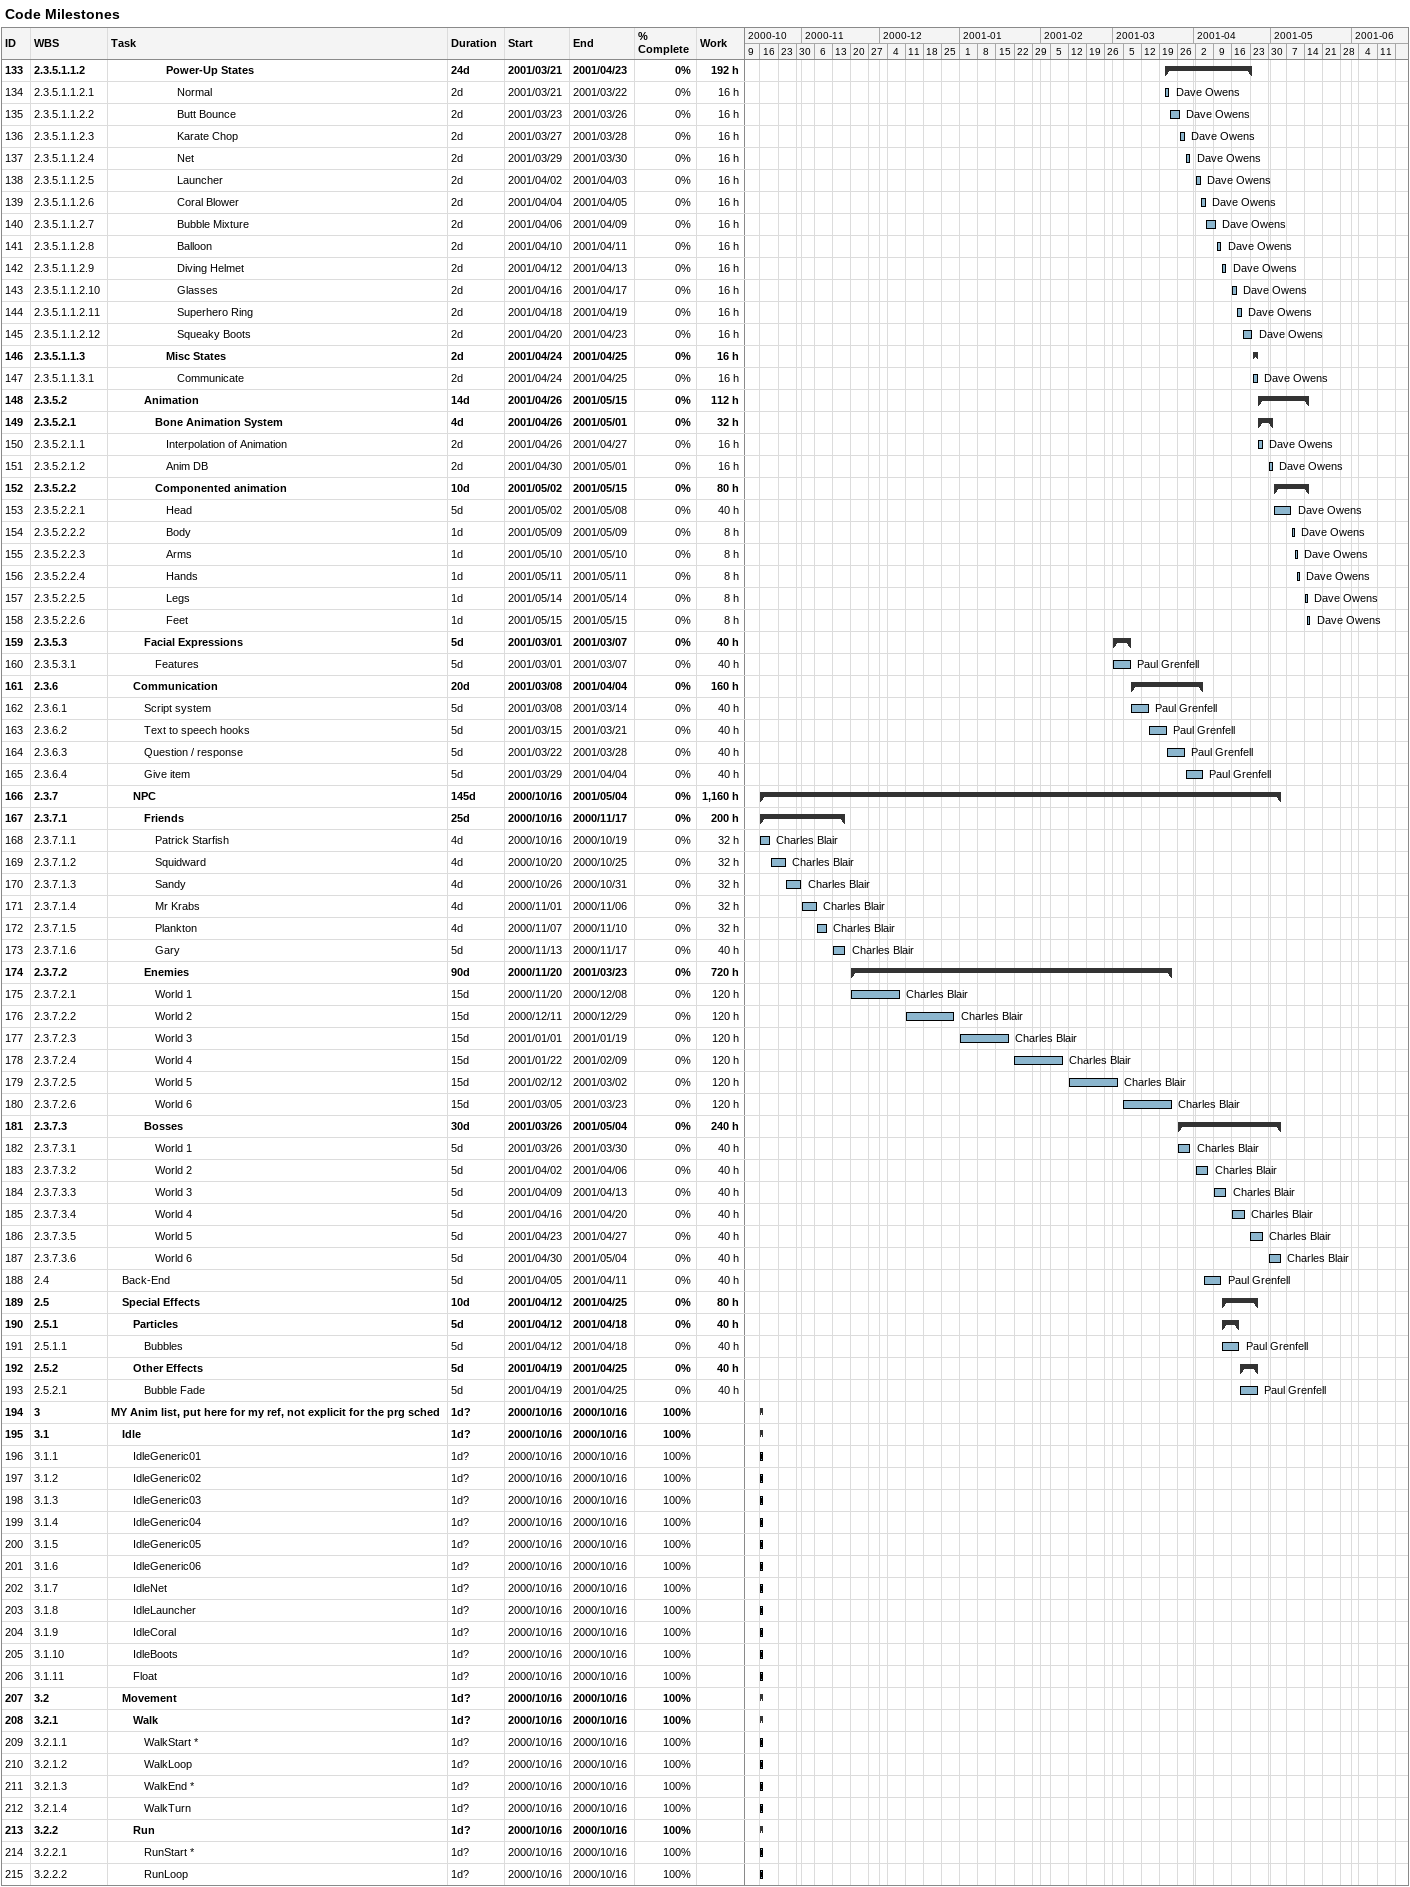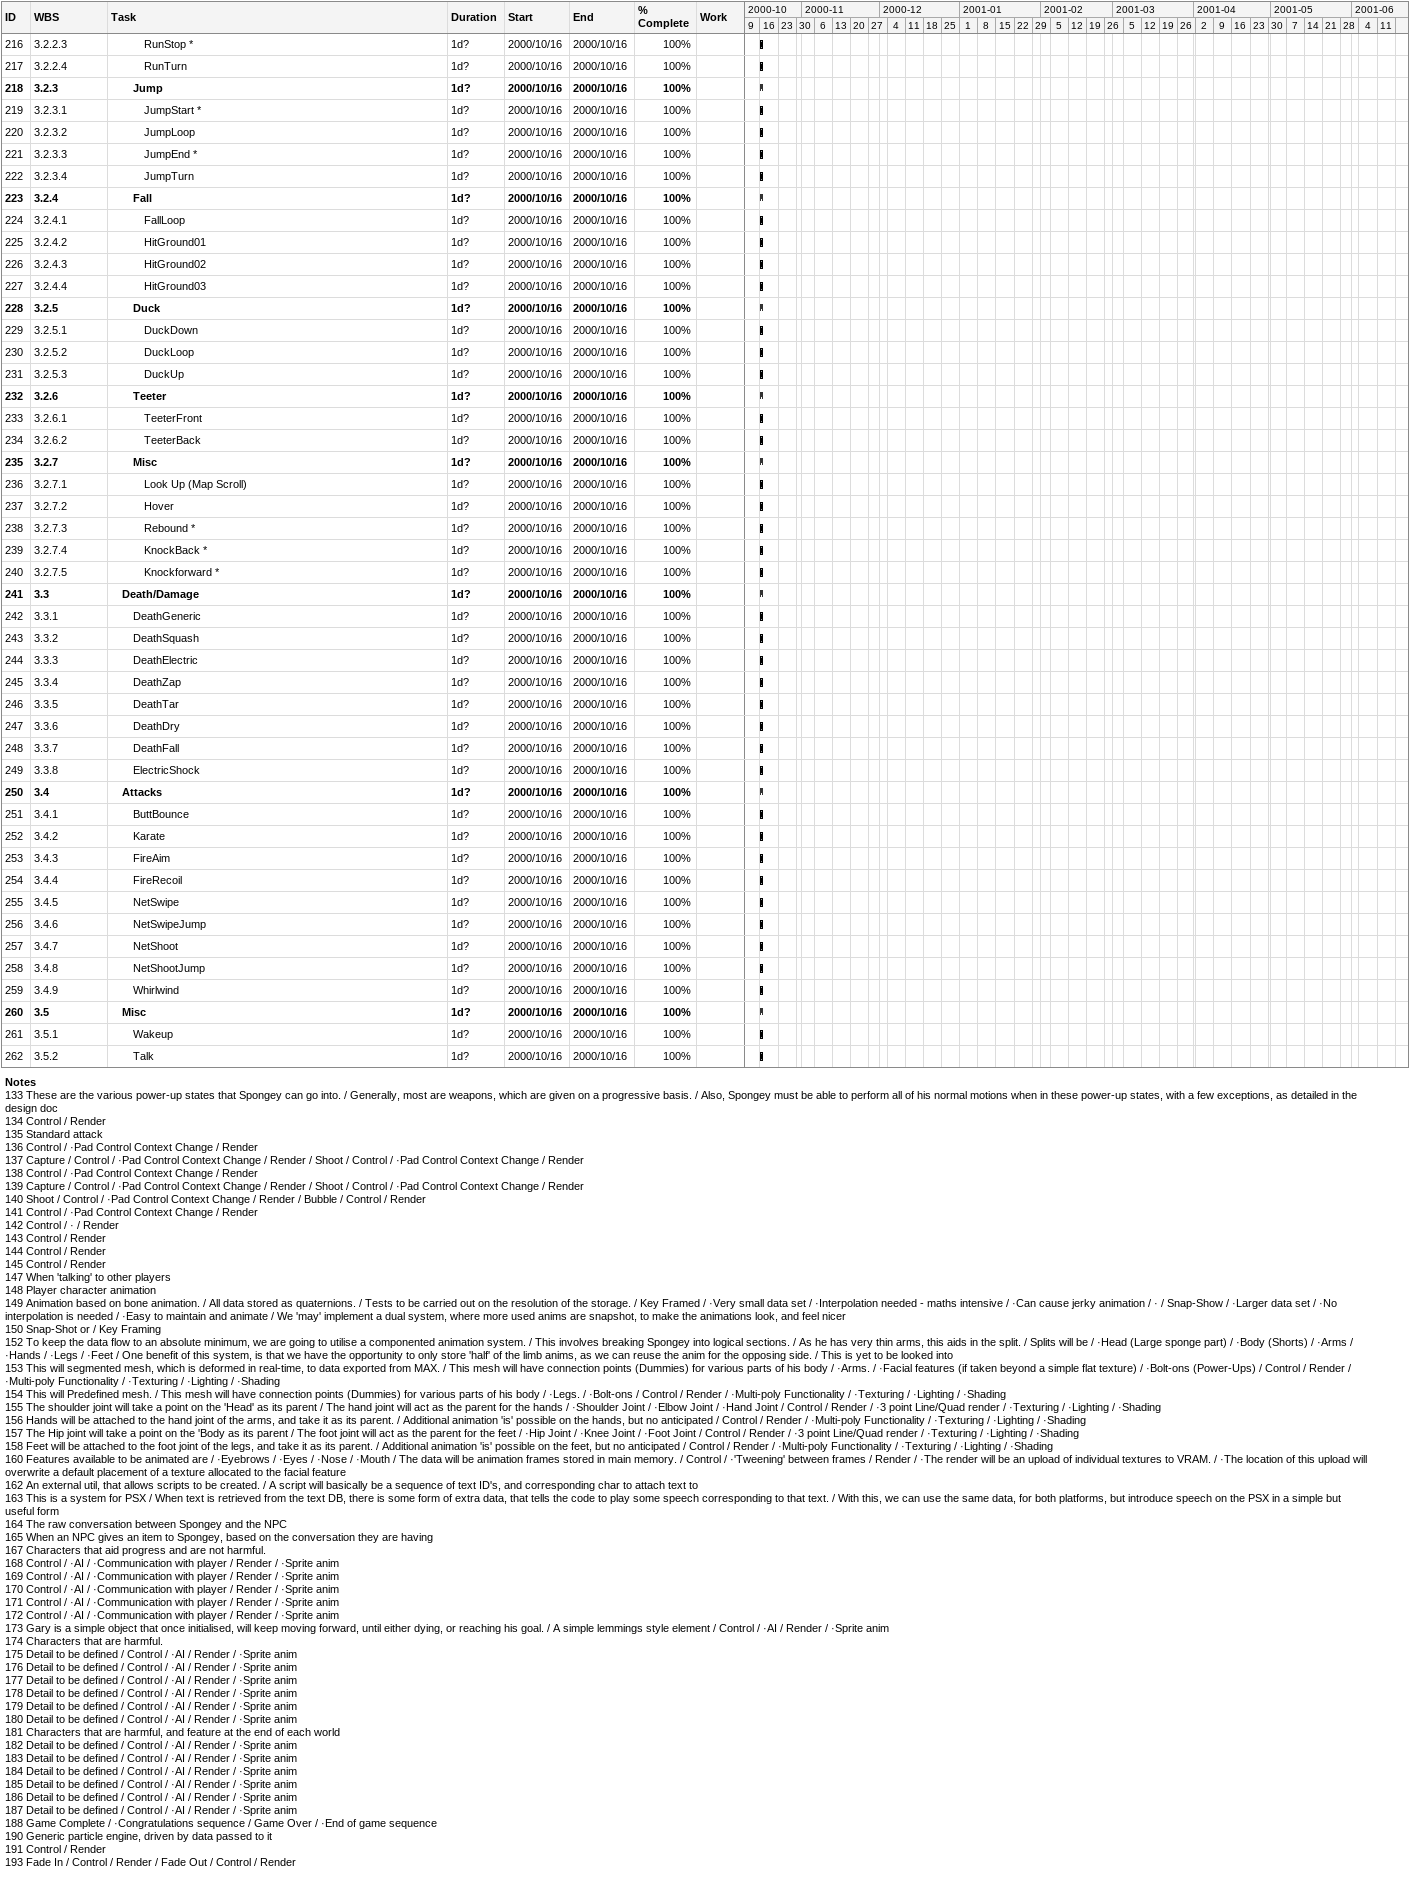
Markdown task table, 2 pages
Code Milestones

| ID | WBS | Task | Duration | Start | Finish | Resources | % complete | Work (h) |
|---|---|---|---|---|---|---|---|---|
| 133 | 2.3.5.1.1.2 | **Power-Up States** | 24d | 2001-03-21 | 2001-04-23 |  | 0 | 192 |
| 134 | 2.3.5.1.1.2.1 | Normal | 2d | 2001-03-21 | 2001-03-22 | Dave Owens | 0 | 16 |
| 135 | 2.3.5.1.1.2.2 | Butt Bounce | 2d | 2001-03-23 | 2001-03-26 | Dave Owens | 0 | 16 |
| 136 | 2.3.5.1.1.2.3 | Karate Chop | 2d | 2001-03-27 | 2001-03-28 | Dave Owens | 0 | 16 |
| 137 | 2.3.5.1.1.2.4 | Net | 2d | 2001-03-29 | 2001-03-30 | Dave Owens | 0 | 16 |
| 138 | 2.3.5.1.1.2.5 | Launcher | 2d | 2001-04-02 | 2001-04-03 | Dave Owens | 0 | 16 |
| 139 | 2.3.5.1.1.2.6 | Coral Blower | 2d | 2001-04-04 | 2001-04-05 | Dave Owens | 0 | 16 |
| 140 | 2.3.5.1.1.2.7 | Bubble Mixture | 2d | 2001-04-06 | 2001-04-09 | Dave Owens | 0 | 16 |
| 141 | 2.3.5.1.1.2.8 | Balloon | 2d | 2001-04-10 | 2001-04-11 | Dave Owens | 0 | 16 |
| 142 | 2.3.5.1.1.2.9 | Diving Helmet | 2d | 2001-04-12 | 2001-04-13 | Dave Owens | 0 | 16 |
| 143 | 2.3.5.1.1.2.10 | Glasses | 2d | 2001-04-16 | 2001-04-17 | Dave Owens | 0 | 16 |
| 144 | 2.3.5.1.1.2.11 | Superhero Ring | 2d | 2001-04-18 | 2001-04-19 | Dave Owens | 0 | 16 |
| 145 | 2.3.5.1.1.2.12 | Squeaky Boots | 2d | 2001-04-20 | 2001-04-23 | Dave Owens | 0 | 16 |
| 146 | 2.3.5.1.1.3 | **Misc States** | 2d | 2001-04-24 | 2001-04-25 |  | 0 | 16 |
| 147 | 2.3.5.1.1.3.1 | Communicate | 2d | 2001-04-24 | 2001-04-25 | Dave Owens | 0 | 16 |
| 148 | 2.3.5.2 | **Animation** | 14d | 2001-04-26 | 2001-05-15 |  | 0 | 112 |
| 149 | 2.3.5.2.1 | **Bone Animation System** | 4d | 2001-04-26 | 2001-05-01 |  | 0 | 32 |
| 150 | 2.3.5.2.1.1 | Interpolation of Animation | 2d | 2001-04-26 | 2001-04-27 | Dave Owens | 0 | 16 |
| 151 | 2.3.5.2.1.2 | Anim DB | 2d | 2001-04-30 | 2001-05-01 | Dave Owens | 0 | 16 |
| 152 | 2.3.5.2.2 | **Componented animation** | 10d | 2001-05-02 | 2001-05-15 |  | 0 | 80 |
| 153 | 2.3.5.2.2.1 | Head | 5d | 2001-05-02 | 2001-05-08 | Dave Owens | 0 | 40 |
| 154 | 2.3.5.2.2.2 | Body | 1d | 2001-05-09 | 2001-05-09 | Dave Owens | 0 | 8 |
| 155 | 2.3.5.2.2.3 | Arms | 1d | 2001-05-10 | 2001-05-10 | Dave Owens | 0 | 8 |
| 156 | 2.3.5.2.2.4 | Hands | 1d | 2001-05-11 | 2001-05-11 | Dave Owens | 0 | 8 |
| 157 | 2.3.5.2.2.5 | Legs | 1d | 2001-05-14 | 2001-05-14 | Dave Owens | 0 | 8 |
| 158 | 2.3.5.2.2.6 | Feet | 1d | 2001-05-15 | 2001-05-15 | Dave Owens | 0 | 8 |
| 159 | 2.3.5.3 | **Facial Expressions** | 5d | 2001-03-01 | 2001-03-07 |  | 0 | 40 |
| 160 | 2.3.5.3.1 | Features | 5d | 2001-03-01 | 2001-03-07 | Paul Grenfell | 0 | 40 |
| 161 | 2.3.6 | **Communication** | 20d | 2001-03-08 | 2001-04-04 |  | 0 | 160 |
| 162 | 2.3.6.1 | Script system | 5d | 2001-03-08 | 2001-03-14 | Paul Grenfell | 0 | 40 |
| 163 | 2.3.6.2 | Text to speech hooks | 5d | 2001-03-15 | 2001-03-21 | Paul Grenfell | 0 | 40 |
| 164 | 2.3.6.3 | Question / response | 5d | 2001-03-22 | 2001-03-28 | Paul Grenfell | 0 | 40 |
| 165 | 2.3.6.4 | Give item | 5d | 2001-03-29 | 2001-04-04 | Paul Grenfell | 0 | 40 |
| 166 | 2.3.7 | **NPC** | 145d | 2000-10-16 | 2001-05-04 |  | 0 | 1160 |
| 167 | 2.3.7.1 | **Friends** | 25d | 2000-10-16 | 2000-11-17 |  | 0 | 200 |
| 168 | 2.3.7.1.1 | Patrick Starfish | 4d | 2000-10-16 | 2000-10-19 | Charles Blair | 0 | 32 |
| 169 | 2.3.7.1.2 | Squidward | 4d | 2000-10-20 | 2000-10-25 | Charles Blair | 0 | 32 |
| 170 | 2.3.7.1.3 | Sandy | 4d | 2000-10-26 | 2000-10-31 | Charles Blair | 0 | 32 |
| 171 | 2.3.7.1.4 | Mr Krabs | 4d | 2000-11-01 | 2000-11-06 | Charles Blair | 0 | 32 |
| 172 | 2.3.7.1.5 | Plankton | 4d | 2000-11-07 | 2000-11-10 | Charles Blair | 0 | 32 |
| 173 | 2.3.7.1.6 | Gary | 5d | 2000-11-13 | 2000-11-17 | Charles Blair | 0 | 40 |
| 174 | 2.3.7.2 | **Enemies** | 90d | 2000-11-20 | 2001-03-23 |  | 0 | 720 |
| 175 | 2.3.7.2.1 | World 1 | 15d | 2000-11-20 | 2000-12-08 | Charles Blair | 0 | 120 |
| 176 | 2.3.7.2.2 | World 2 | 15d | 2000-12-11 | 2000-12-29 | Charles Blair | 0 | 120 |
| 177 | 2.3.7.2.3 | World 3 | 15d | 2001-01-01 | 2001-01-19 | Charles Blair | 0 | 120 |
| 178 | 2.3.7.2.4 | World 4 | 15d | 2001-01-22 | 2001-02-09 | Charles Blair | 0 | 120 |
| 179 | 2.3.7.2.5 | World 5 | 15d | 2001-02-12 | 2001-03-02 | Charles Blair | 0 | 120 |
| 180 | 2.3.7.2.6 | World 6 | 15d | 2001-03-05 | 2001-03-23 | Charles Blair | 0 | 120 |
| 181 | 2.3.7.3 | **Bosses** | 30d | 2001-03-26 | 2001-05-04 |  | 0 | 240 |
| 182 | 2.3.7.3.1 | World 1 | 5d | 2001-03-26 | 2001-03-30 | Charles Blair | 0 | 40 |
| 183 | 2.3.7.3.2 | World 2 | 5d | 2001-04-02 | 2001-04-06 | Charles Blair | 0 | 40 |
| 184 | 2.3.7.3.3 | World 3 | 5d | 2001-04-09 | 2001-04-13 | Charles Blair | 0 | 40 |
| 185 | 2.3.7.3.4 | World 4 | 5d | 2001-04-16 | 2001-04-20 | Charles Blair | 0 | 40 |
| 186 | 2.3.7.3.5 | World 5 | 5d | 2001-04-23 | 2001-04-27 | Charles Blair | 0 | 40 |
| 187 | 2.3.7.3.6 | World 6 | 5d | 2001-04-30 | 2001-05-04 | Charles Blair | 0 | 40 |
| 188 | 2.4 | Back-End | 5d | 2001-04-05 | 2001-04-11 | Paul Grenfell | 0 | 40 |
| 189 | 2.5 | **Special Effects** | 10d | 2001-04-12 | 2001-04-25 |  | 0 | 80 |
| 190 | 2.5.1 | **Particles** | 5d | 2001-04-12 | 2001-04-18 |  | 0 | 40 |
| 191 | 2.5.1.1 | Bubbles | 5d | 2001-04-12 | 2001-04-18 | Paul Grenfell | 0 | 40 |
| 192 | 2.5.2 | **Other Effects** | 5d | 2001-04-19 | 2001-04-25 |  | 0 | 40 |
| 193 | 2.5.2.1 | Bubble Fade | 5d | 2001-04-19 | 2001-04-25 | Paul Grenfell | 0 | 40 |
| 194 | 3 | **MY Anim list, put here for my ref, not explicit for the prg sched** | 1d? | 2000-10-16 | 2000-10-16 |  | 100 |  |
| 195 | 3.1 | **Idle** | 1d? | 2000-10-16 | 2000-10-16 |  | 100 |  |
| 196 | 3.1.1 | IdleGeneric01 | 1d? | 2000-10-16 | 2000-10-16 |  | 100 |  |
| 197 | 3.1.2 | IdleGeneric02 | 1d? | 2000-10-16 | 2000-10-16 |  | 100 |  |
| 198 | 3.1.3 | IdleGeneric03 | 1d? | 2000-10-16 | 2000-10-16 |  | 100 |  |
| 199 | 3.1.4 | IdleGeneric04 | 1d? | 2000-10-16 | 2000-10-16 |  | 100 |  |
| 200 | 3.1.5 | IdleGeneric05 | 1d? | 2000-10-16 | 2000-10-16 |  | 100 |  |
| 201 | 3.1.6 | IdleGeneric06 | 1d? | 2000-10-16 | 2000-10-16 |  | 100 |  |
| 202 | 3.1.7 | IdleNet | 1d? | 2000-10-16 | 2000-10-16 |  | 100 |  |
| 203 | 3.1.8 | IdleLauncher | 1d? | 2000-10-16 | 2000-10-16 |  | 100 |  |
| 204 | 3.1.9 | IdleCoral | 1d? | 2000-10-16 | 2000-10-16 |  | 100 |  |
| 205 | 3.1.10 | IdleBoots | 1d? | 2000-10-16 | 2000-10-16 |  | 100 |  |
| 206 | 3.1.11 | Float | 1d? | 2000-10-16 | 2000-10-16 |  | 100 |  |
| 207 | 3.2 | **Movement** | 1d? | 2000-10-16 | 2000-10-16 |  | 100 |  |
| 208 | 3.2.1 | **Walk** | 1d? | 2000-10-16 | 2000-10-16 |  | 100 |  |
| 209 | 3.2.1.1 | WalkStart * | 1d? | 2000-10-16 | 2000-10-16 |  | 100 |  |
| 210 | 3.2.1.2 | WalkLoop | 1d? | 2000-10-16 | 2000-10-16 |  | 100 |  |
| 211 | 3.2.1.3 | WalkEnd * | 1d? | 2000-10-16 | 2000-10-16 |  | 100 |  |
| 212 | 3.2.1.4 | WalkTurn | 1d? | 2000-10-16 | 2000-10-16 |  | 100 |  |
| 213 | 3.2.2 | **Run** | 1d? | 2000-10-16 | 2000-10-16 |  | 100 |  |
| 214 | 3.2.2.1 | RunStart * | 1d? | 2000-10-16 | 2000-10-16 |  | 100 |  |
| 215 | 3.2.2.2 | RunLoop | 1d? | 2000-10-16 | 2000-10-16 |  | 100 |  |
| 216 | 3.2.2.3 | RunStop * | 1d? | 2000-10-16 | 2000-10-16 |  | 100 |  |
| 217 | 3.2.2.4 | RunTurn | 1d? | 2000-10-16 | 2000-10-16 |  | 100 |  |
| 218 | 3.2.3 | **Jump** | 1d? | 2000-10-16 | 2000-10-16 |  | 100 |  |
| 219 | 3.2.3.1 | JumpStart * | 1d? | 2000-10-16 | 2000-10-16 |  | 100 |  |
| 220 | 3.2.3.2 | JumpLoop | 1d? | 2000-10-16 | 2000-10-16 |  | 100 |  |
| 221 | 3.2.3.3 | JumpEnd * | 1d? | 2000-10-16 | 2000-10-16 |  | 100 |  |
| 222 | 3.2.3.4 | JumpTurn | 1d? | 2000-10-16 | 2000-10-16 |  | 100 |  |
| 223 | 3.2.4 | **Fall** | 1d? | 2000-10-16 | 2000-10-16 |  | 100 |  |
| 224 | 3.2.4.1 | FallLoop | 1d? | 2000-10-16 | 2000-10-16 |  | 100 |  |
| 225 | 3.2.4.2 | HitGround01 | 1d? | 2000-10-16 | 2000-10-16 |  | 100 |  |
| 226 | 3.2.4.3 | HitGround02 | 1d? | 2000-10-16 | 2000-10-16 |  | 100 |  |
| 227 | 3.2.4.4 | HitGround03 | 1d? | 2000-10-16 | 2000-10-16 |  | 100 |  |
| 228 | 3.2.5 | **Duck** | 1d? | 2000-10-16 | 2000-10-16 |  | 100 |  |
| 229 | 3.2.5.1 | DuckDown | 1d? | 2000-10-16 | 2000-10-16 |  | 100 |  |
| 230 | 3.2.5.2 | DuckLoop | 1d? | 2000-10-16 | 2000-10-16 |  | 100 |  |
| 231 | 3.2.5.3 | DuckUp | 1d? | 2000-10-16 | 2000-10-16 |  | 100 |  |
| 232 | 3.2.6 | **Teeter** | 1d? | 2000-10-16 | 2000-10-16 |  | 100 |  |
| 233 | 3.2.6.1 | TeeterFront | 1d? | 2000-10-16 | 2000-10-16 |  | 100 |  |
| 234 | 3.2.6.2 | TeeterBack | 1d? | 2000-10-16 | 2000-10-16 |  | 100 |  |
| 235 | 3.2.7 | **Misc** | 1d? | 2000-10-16 | 2000-10-16 |  | 100 |  |
| 236 | 3.2.7.1 | Look Up (Map Scroll) | 1d? | 2000-10-16 | 2000-10-16 |  | 100 |  |
| 237 | 3.2.7.2 | Hover | 1d? | 2000-10-16 | 2000-10-16 |  | 100 |  |
| 238 | 3.2.7.3 | Rebound * | 1d? | 2000-10-16 | 2000-10-16 |  | 100 |  |
| 239 | 3.2.7.4 | KnockBack * | 1d? | 2000-10-16 | 2000-10-16 |  | 100 |  |
| 240 | 3.2.7.5 | Knockforward * | 1d? | 2000-10-16 | 2000-10-16 |  | 100 |  |
| 241 | 3.3 | **Death/Damage** | 1d? | 2000-10-16 | 2000-10-16 |  | 100 |  |
| 242 | 3.3.1 | DeathGeneric | 1d? | 2000-10-16 | 2000-10-16 |  | 100 |  |
| 243 | 3.3.2 | DeathSquash | 1d? | 2000-10-16 | 2000-10-16 |  | 100 |  |
| 244 | 3.3.3 | DeathElectric | 1d? | 2000-10-16 | 2000-10-16 |  | 100 |  |
| 245 | 3.3.4 | DeathZap | 1d? | 2000-10-16 | 2000-10-16 |  | 100 |  |
| 246 | 3.3.5 | DeathTar | 1d? | 2000-10-16 | 2000-10-16 |  | 100 |  |
| 247 | 3.3.6 | DeathDry | 1d? | 2000-10-16 | 2000-10-16 |  | 100 |  |
| 248 | 3.3.7 | DeathFall | 1d? | 2000-10-16 | 2000-10-16 |  | 100 |  |
| 249 | 3.3.8 | ElectricShock | 1d? | 2000-10-16 | 2000-10-16 |  | 100 |  |
| 250 | 3.4 | **Attacks** | 1d? | 2000-10-16 | 2000-10-16 |  | 100 |  |
| 251 | 3.4.1 | ButtBounce | 1d? | 2000-10-16 | 2000-10-16 |  | 100 |  |
| 252 | 3.4.2 | Karate | 1d? | 2000-10-16 | 2000-10-16 |  | 100 |  |
| 253 | 3.4.3 | FireAim | 1d? | 2000-10-16 | 2000-10-16 |  | 100 |  |
| 254 | 3.4.4 | FireRecoil | 1d? | 2000-10-16 | 2000-10-16 |  | 100 |  |
| 255 | 3.4.5 | NetSwipe | 1d? | 2000-10-16 | 2000-10-16 |  | 100 |  |
| 256 | 3.4.6 | NetSwipeJump | 1d? | 2000-10-16 | 2000-10-16 |  | 100 |  |
| 257 | 3.4.7 | NetShoot | 1d? | 2000-10-16 | 2000-10-16 |  | 100 |  |
| 258 | 3.4.8 | NetShootJump | 1d? | 2000-10-16 | 2000-10-16 |  | 100 |  |
| 259 | 3.4.9 | Whirlwind | 1d? | 2000-10-16 | 2000-10-16 |  | 100 |  |
| 260 | 3.5 | **Misc** | 1d? | 2000-10-16 | 2000-10-16 |  | 100 |  |
| 261 | 3.5.1 | Wakeup | 1d? | 2000-10-16 | 2000-10-16 |  | 100 |  |
| 262 | 3.5.2 | Talk | 1d? | 2000-10-16 | 2000-10-16 |  | 100 |  |

Notes
- 133: These are the various power-up states that Spongey can go into. / Generally, most are weapons, which are given on a progressive basis. / Also, Spongey must be able to perform all of his normal motions when in these power-up states, with a few exceptions, as detailed in the design doc
- 134: Control / Render
- 135: Standard attack
- 136: Control / ·Pad Control Context Change / Render
- 137: Capture / Control / ·Pad Control Context Change / Render / Shoot / Control / ·Pad Control Context Change / Render
- 138: Control / ·Pad Control Context Change / Render
- 139: Capture / Control / ·Pad Control Context Change / Render / Shoot / Control / ·Pad Control Context Change / Render
- 140: Shoot / Control / ·Pad Control Context Change / Render / Bubble / Control / Render
- 141: Control / ·Pad Control Context Change / Render
- 142: Control / · / Render
- 143: Control / Render
- 144: Control / Render
- 145: Control / Render
- 147: When 'talking' to other players
- 148: Player character animation
- 149: Animation based on bone animation. / All data stored as quaternions. / Tests to be carried out on the resolution of the storage. / Key Framed / ·Very small data set / ·Interpolation needed - maths intensive / ·Can cause jerky animation / · / Snap-Show / ·Larger data set / ·No interpolation is needed / ·Easy to maintain and animate / We 'may' implement a dual system, where more used anims are snapshot, to make the animations look, and feel nicer
- 150: Snap-Shot or / Key Framing
- 152: To keep the data flow to an absolute minimum, we are going to utilise a componented animation system. / This involves breaking Spongey into logical sections. / As he has very thin arms, this aids in the split. / Splits will be / ·Head (Large sponge part) / ·Body (Shorts) / ·Arms / ·Hands / ·Legs / ·Feet / One benefit of this system, is that we have the opportunity to only store 'half' of the limb anims, as we can reuse the anim for the opposing side. / This is yet to be looked into
- 153: This will segmented mesh, which is deformed in real-time, to data exported from MAX. / This mesh will have connection points (Dummies) for various parts of his body / ·Arms. / ·Facial features (if taken beyond a simple flat texture) / ·Bolt-ons (Power-Ups) / Control / Render / ·Multi-poly Functionality / ·Texturing / ·Lighting / ·Shading
- 154: This will Predefined mesh. / This mesh will have connection points (Dummies) for various parts of his body / ·Legs. / ·Bolt-ons / Control / Render / ·Multi-poly Functionality / ·Texturing / ·Lighting / ·Shading
- 155: The shoulder joint will take a point on the 'Head' as its parent / The hand joint will act as the parent for the hands / ·Shoulder Joint / ·Elbow Joint / ·Hand Joint / Control / Render / ·3 point Line/Quad render / ·Texturing / ·Lighting / ·Shading
- 156: Hands will be attached to the hand joint of the arms, and take it as its parent. / Additional animation 'is' possible on the hands, but no anticipated / Control / Render / ·Multi-poly Functionality / ·Texturing / ·Lighting / ·Shading
- 157: The Hip joint will take a point on the 'Body as its parent / The foot joint will act as the parent for the feet / ·Hip Joint / ·Knee Joint / ·Foot Joint / Control / Render / ·3 point Line/Quad render / ·Texturing / ·Lighting / ·Shading
- 158: Feet will be attached to the foot joint of the legs, and take it as its parent. / Additional animation 'is' possible on the feet, but no anticipated / Control / Render / ·Multi-poly Functionality / ·Texturing / ·Lighting / ·Shading
- 160: Features available to be animated are / ·Eyebrows / ·Eyes / ·Nose / ·Mouth / The data will be animation frames stored in main memory. / Control / ·'Tweening' between frames / Render / ·The render will be an upload of individual textures to VRAM. / ·The location of this upload will overwrite a default placement of a texture allocated to the facial feature
- 162: An external util, that allows scripts to be created. / A script will basically be a sequence of text ID's, and corresponding char to attach text to
- 163: This is a system for PSX / When text is retrieved from the text DB, there is some form of extra data, that tells the code to play some speech corresponding to that text. / With this, we can use the same data, for both platforms, but introduce speech on the PSX in a simple but useful form
- 164: The raw conversation between Spongey and the NPC
- 165: When an NPC gives an item to Spongey, based on the conversation they are having
- 167: Characters that aid progress and are not harmful.
- 168: Control / ·AI / ·Communication with player / Render / ·Sprite anim
- 169: Control / ·AI / ·Communication with player / Render / ·Sprite anim
- 170: Control / ·AI / ·Communication with player / Render / ·Sprite anim
- 171: Control / ·AI / ·Communication with player / Render / ·Sprite anim
- 172: Control / ·AI / ·Communication with player / Render / ·Sprite anim
- 173: Gary is a simple object that once initialised, will keep moving forward, until either dying, or reaching his goal. / A simple lemmings style element / Control / ·AI / Render / ·Sprite anim
- 174: Characters that are harmful.
- 175: Detail to be defined / Control / ·AI / Render / ·Sprite anim
- 176: Detail to be defined / Control / ·AI / Render / ·Sprite anim
- 177: Detail to be defined / Control / ·AI / Render / ·Sprite anim
- 178: Detail to be defined / Control / ·AI / Render / ·Sprite anim
- 179: Detail to be defined / Control / ·AI / Render / ·Sprite anim
- 180: Detail to be defined / Control / ·AI / Render / ·Sprite anim
- 181: Characters that are harmful, and feature at the end of each world
- 182: Detail to be defined / Control / ·AI / Render / ·Sprite anim
- 183: Detail to be defined / Control / ·AI / Render / ·Sprite anim
- 184: Detail to be defined / Control / ·AI / Render / ·Sprite anim
- 185: Detail to be defined / Control / ·AI / Render / ·Sprite anim
- 186: Detail to be defined / Control / ·AI / Render / ·Sprite anim
- 187: Detail to be defined / Control / ·AI / Render / ·Sprite anim
- 188: Game Complete / ·Congratulations sequence / Game Over / ·End of game sequence
- 190: Generic particle engine, driven by data passed to it
- 191: Control / Render
- 193: Fade In / Control / Render / Fade Out / Control / Render
